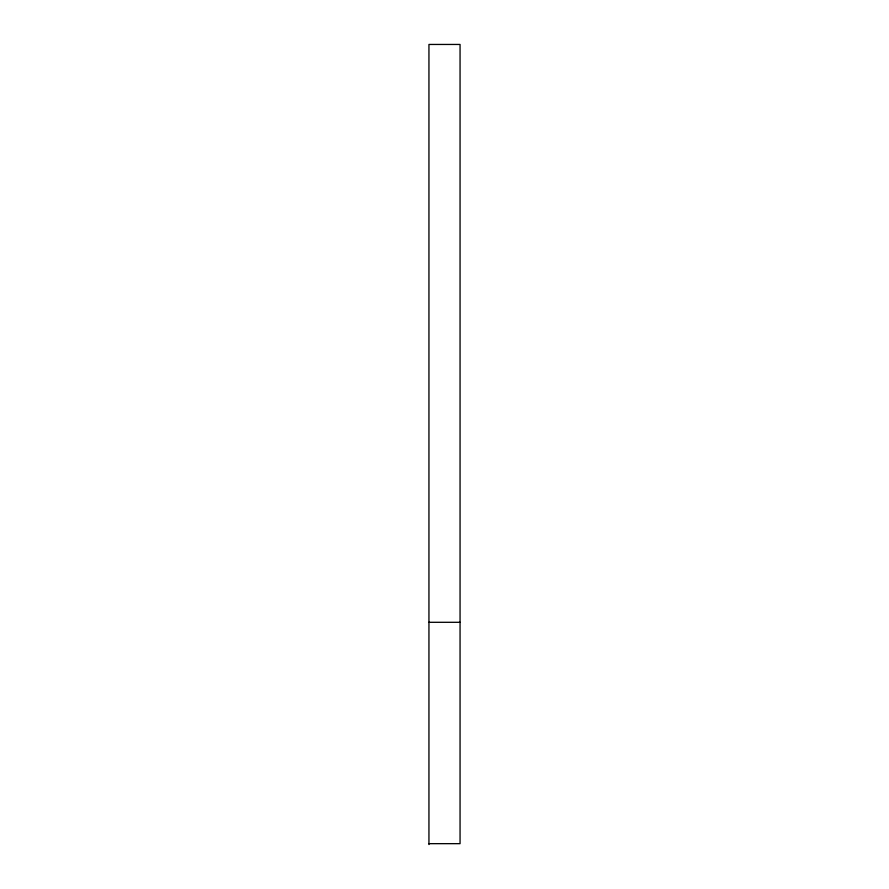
<?xml version="1.0" encoding="UTF-8"?>
<svg xmlns="http://www.w3.org/2000/svg" width="889" height="889" viewBox="0 0 889 889"><rect width="100%" height="100%" fill="white"/><g stroke="black" fill="none" stroke-linecap="round" stroke-linejoin="round"><path stroke-width="1.33" d="M428.943 622.3L460.058 622.3M428.943 843.661L460.058 843.661L460.058 44.45L428.943 44.45L428.943 844.55"/></g></svg>
